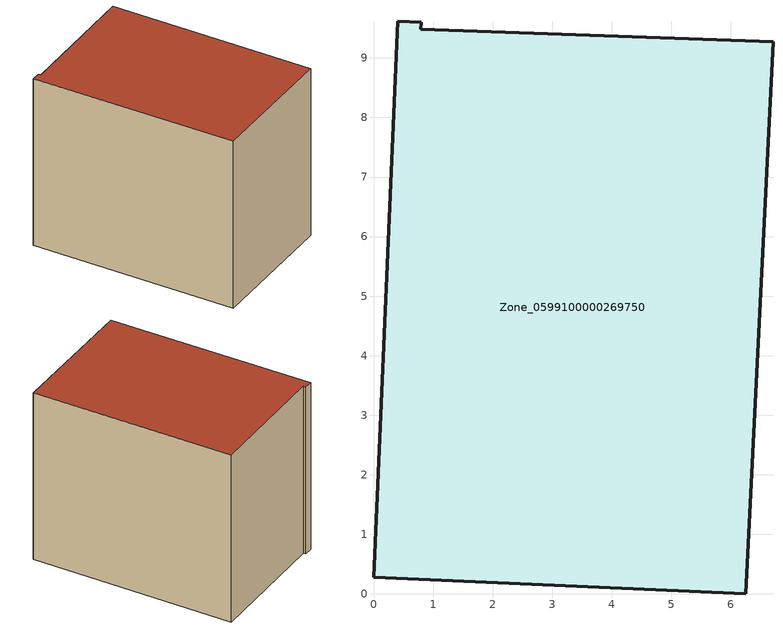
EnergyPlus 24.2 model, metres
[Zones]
Zone_0599100000269750
 floor ground (C_G): 0,0.28 0.41,9.62 0.8,9.6 0.8,9.48 6.71,9.27 6.25,0 z1.21
 wall outside (C_F): 0,0.28 6.25,0 6.71,9.27 0.8,9.48 0.8,9.6 0.41,9.62 0,0.28 z1.21:9.26
 roof outside (C_R): 0.41,9.62 0,0.28 6.25,0 6.71,9.27 0.8,9.48 0.8,9.6 z9.26
[BUILDING]
Pand.0599100000269750: North Axis=0; Terrain=City; Loads Convergence Tolerance Value=0.04; Temperature Convergence Tolerance Value=0.4; Solar Distribution=FullExterior; Maximum Number of Warmup Days=25; Minimum Number of Warmup Days=1
[Site:Location]
Rotterdam.The.Hague.AP_ZH_NLD Design_Conditions: Latitude=51.96; Longitude=4.45; Time Zone=1; Elevation=-4.5
[SITE:GROUNDTEMPERATURE:BUILDINGSURFACE]
18, 18, 18, 18, 18, 18, 18, 18, 18, 18, 18, 18
[MATERIAL] Thermal Absorptance=0.9; Solar Absorptance=0.7; Visible Absorptance=0.7
Name | Roughness | Thickness | Conductivity | Density | Specific Heat
G.TC.1965-1974 | MediumSmooth | 0.15 | 0.882353 | 540 | 1210
F.TC.1965-1974 | Rough | 0.3 | 0.697674 | 1920 | 840
R.TC.1965-1974 | MediumRough | 0.2 | 0.232558 | 1500 | 1000
[CONSTRUCTION]
C_G: G.TC.1965-1974
C_F: F.TC.1965-1974
C_R: R.TC.1965-1974
[ZONE]
Zone_0599100000269750: Type=1; Multiplier=1; Ceiling Height=Autocalculate; Volume=Autocalculate; Floor Area=autocalculate; Part of Total Floor Area=Yes
[ZONEINFILTRATION:DESIGNFLOWRATE]
Infil_Zone_0599100000269750: Zone or ZoneList or Space or SpaceList=Zone_0599100000269750; Schedule=AlwaysOn; Design Flow Rate Calculation Method=Flow/Area; Flow Rate per Floor Area=0.003; Constant Term Coefficient=1; Temperature Term Coefficient=0; Velocity Term Coefficient=0; Velocity Squared Term Coefficient=0
[HVACTEMPLATE:ZONE:IDEALLOADSAIRSYSTEM]
Zone_0599100000269750: Maximum Heating Supply Air Temperature=50; Minimum Cooling Supply Air Temperature=13; Maximum Heating Supply Air Humidity Ratio=0.0156; Minimum Cooling Supply Air Humidity Ratio=0.0077; Heating Limit=NoLimit; Cooling Limit=NoLimit; Dehumidification Control Type=ConstantSensibleHeatRatio; Cooling Sensible Heat Ratio=0.7; Dehumidification Setpoint=60; Humidification Control Type=None; Humidification Setpoint=30; Outdoor Air Method=None; Outdoor Air Flow Rate per Person=0.00944; Outdoor Air Flow Rate per Zone Floor Area=0; Outdoor Air Flow Rate per Zone=0; Demand Controlled Ventilation Type=None; Outdoor Air Economizer Type=NoEconomizer; Heat Recovery Type=None; Sensible Heat Recovery Effectiveness=0.7; Latent Heat Recovery Effectiveness=0.65
[ZONECONTROL:THERMOSTAT]
ThermostatControl_Zone_0599100000269750: Zone or ZoneList=Zone_0599100000269750; Control Type Schedule=DualSetpointControlType; Control 1=Thermostat_Zone_0599100000269750; Temperature Difference Between Cutout And Setpoint=0
[THERMOSTATSETPOINT:DUALSETPOINT]
Thermostat_Zone_0599100000269750: Heating Setpoint Temperature Schedule=HeatingSetpoint_Zone_0599100000269750; Cooling Setpoint Temperature Schedule=CoolingSetpoint_Zone_0599100000269750
[SCHEDULE:COMPACT]
HeatingSetpoint_Zone_0599100000269750: Through: 12/31, For: AllDays, Until: 24:00, 21
CoolingSetpoint_Zone_0599100000269750: Through: 12/31, For: AllDays, Until: 24:00, 24
DualSetpointControlType: Through: 12/31, For: AllDays, Until: 24:00, 4
AlwaysOn: Through: 12/31, For: AllDays, Until: 24:00, 1
